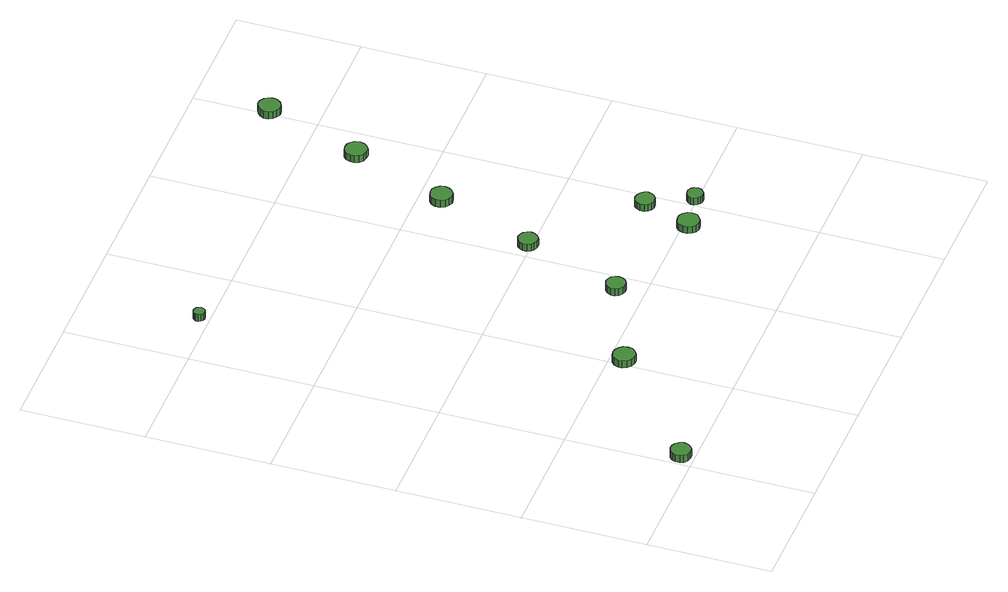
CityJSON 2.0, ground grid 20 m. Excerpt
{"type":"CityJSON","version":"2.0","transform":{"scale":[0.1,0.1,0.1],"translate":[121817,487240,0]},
"CityObjects":{
"tree1":{"type":"SolitaryVegetationObject","attributes":{"function":"something"},"geometry":[{"type":"MultiSurface","lod":"1","boundaries":[[[0,1,2,3,4,5,6,7,8,9,10,11,12,13,14]],[[15,16,17,18,19,20,21,22,23,24,25,26,27,28,29]],[[0,29,28,1]],[[1,28,27,2]],[[2,27,26,3]],[[3,26,25,4]],[[4,25,24,5]],[[5,24,23,6]],[[6,23,22,7]],[[7,22,21,8]],[[8,21,20,9]],[[9,20,19,10]],[[10,19,18,11]],[[11,18,17,12]],[[12,17,16,13]],[[13,16,15,14]],[[14,15,29,0]]]}]},
"tree2":{"type":"SolitaryVegetationObject","attributes":{"function":"something"},"geometry":[{"type":"MultiSurface","lod":"1","boundaries":[[[30,31,32,33,34,35,36,37,38,39,40,41,42,43,44]],[[45,46,47,48,49,50,51,52,53,54,55,56,57,58,59]],[[30,59,58,31]],[[31,58,57,32]],[[32,57,56,33]],[[33,56,55,34]],[[34,55,54,35]],[[35,54,53,36]],[[36,53,52,37]],[[37,52,51,38]],[[38,51,50,39]],[[39,50,49,40]],[[40,49,48,41]],[[41,48,47,42]],[[42,47,46,43]],[[43,46,45,44]],[[44,45,59,30]]]}]},
"tree3":{"type":"SolitaryVegetationObject","attributes":{"function":"something"},"geometry":[{"type":"MultiSurface","lod":"1","boundaries":[[[60,61,62,63,64,65,66,67,68,69,70,71,72,73,74]],[[75,76,77,78,79,80,81,82,83,84,85,86,87,88,89]],[[60,89,88,61]],[[61,88,87,62]],[[62,87,86,63]],[[63,86,85,64]],[[64,85,84,65]],[[65,84,83,66]],[[66,83,82,67]],[[67,82,81,68]],[[68,81,80,69]],[[69,80,79,70]],[[70,79,78,71]],[[71,78,77,72]],[[72,77,76,73]],[[73,76,75,74]],[[74,75,89,60]]]}]},
"tree4":{"type":"SolitaryVegetationObject","attributes":{"function":"something"},"geometry":[{"type":"MultiSurface","lod":"1","boundaries":[[[90,91,92,93,94,95,96,97,98,99,100,101,102,103,104]],[[105,106,107,108,109,110,111,112,113,114,115,116,117,118,119]],[[90,119,118,91]],[[91,118,117,92]],[[92,117,116,93]],[[93,116,115,94]],[[94,115,114,95]],[[95,114,113,96]],[[96,113,112,97]],[[97,112,111,98]],[[98,111,110,99]],[[99,110,109,100]],[[100,109,108,101]],[[101,108,107,102]],[[102,107,106,103]],[[103,106,105,104]],[[104,105,119,90]]]}]},
"tree5":{"type":"SolitaryVegetationObject","attributes":{"function":"something"},"geometry":[{"type":"MultiSurface","lod":"1","boundaries":[[[120,121,122,123,124,125,126,127,128,129,130,131,132,133,134]],[[135,136,137,138,139,140,141,142,143,144,145,146,147,148,149]],[[120,149,148,121]],[[121,148,147,122]],[[122,147,146,123]],[[123,146,145,124]],[[124,145,144,125]],[[125,144,143,126]],[[126,143,142,127]],[[127,142,141,128]],[[128,141,140,129]],[[129,140,139,130]],[[130,139,138,131]],[[131,138,137,132]],[[132,137,136,133]],[[133,136,135,134]],[[134,135,149,120]]]}]},
"tree6":{"type":"SolitaryVegetationObject","attributes":{"function":"something"},"geometry":[{"type":"MultiSurface","lod":"1","boundaries":[[[150,151,152,153,154,155,156,157,158,159,160,161,162,163,164]],[[165,166,167,168,169,170,171,172,173,174,175,176,177,178,179]],[[150,179,178,151]],[[151,178,177,152]],[[152,177,176,153]],[[153,176,175,154]],[[154,175,174,155]],[[155,174,173,156]],[[156,173,172,157]],[[157,172,171,158]],[[158,171,170,159]],[[159,170,169,160]],[[160,169,168,161]],[[161,168,167,162]],[[162,167,166,163]],[[163,166,165,164]],[[164,165,179,150]]]}]},
"tree7":{"type":"SolitaryVegetationObject","attributes":{"function":"something"},"geometry":[{"type":"MultiSurface","lod":"1","boundaries":[[[180,181,182,183,184,185,186,187,188,189,190,191,192,193,194]],[[195,196,197,198,199,200,201,202,203,204,205,206,207,208,209]],[[180,209,208,181]],[[181,208,207,182]],[[182,207,206,183]],[[183,206,205,184]],[[184,205,204,185]],[[185,204,203,186]],[[186,203,202,187]],[[187,202,201,188]],[[188,201,200,189]],[[189,200,199,190]],[[190,199,198,191]],[[191,198,197,192]],[[192,197,196,193]],[[193,196,195,194]],[[194,195,209,180]]]}]},
"tree8":{"type":"SolitaryVegetationObject","attributes":{"function":"something"},"geometry":[{"type":"MultiSurface","lod":"1","boundaries":[[[210,211,212,213,214,215,216,217,218,219,220,221,222,223,224]],[[225,226,227,228,229,230,231,232,233,234,235,236,237,238,239]],[[210,239,238,211]],[[211,238,237,212]],[[212,237,236,213]],[[213,236,235,214]],[[214,235,234,215]],[[215,234,233,216]],[[216,233,232,217]],[[217,232,231,218]],[[218,231,230,219]],[[219,230,229,220]],[[220,229,228,221]],[[221,228,227,222]],[[222,227,226,223]],[[223,226,225,224]],[[224,225,239,210]]]}]},
"tree9":{"type":"SolitaryVegetationObject","attributes":{"function":"something"},"geometry":[{"type":"MultiSurface","lod":"1","boundaries":[[[240,241,242,243,244,245,246,247,248,249,250,251,252,253,254]],[[255,256,257,258,259,260,261,262,263,264,265,266,267,268,269]],[[240,269,268,241]],[[241,268,267,242]],[[242,267,266,243]],[[243,266,265,244]],[[244,265,264,245]],[[245,264,263,246]],[[246,263,262,247]],[[247,262,261,248]],[[248,261,260,249]],[[249,260,259,250]],[[250,259,258,251]],[[251,258,257,252]],[[252,257,256,253]],[[253,256,255,254]],[[254,255,269,240]]]}]},
"tree10":{"type":"SolitaryVegetationObject","attributes":{"function":"something"},"geometry":[{"type":"MultiSurface","lod":"1","boundaries":[[[270,271,272,273,274,275,276,277,278,279,280,281,282,283,284]],[[285,286,287,288,289,290,291,292,293,294,295,296,297,298,299]],[[270,299,298,271]],[[271,298,297,272]],[[272,297,296,273]],[[273,296,295,274]],[[274,295,294,275]],[[275,294,293,276]],[[276,293,292,277]],[[277,292,291,278]],[[278,291,290,279]],[[279,290,289,280]],[[280,289,288,281]],[[281,288,287,282]],[[282,287,286,283]],[[283,286,285,284]],[[284,285,299,270]]]}]},
"tree11":{"type":"SolitaryVegetationObject","attributes":{"function":"something"},"geometry":[{"type":"MultiSurface","lod":"1","boundaries":[[[300,301,302,303,304,305,306,307,308,309,310,311,312,313,314]],[[315,316,317,318,319,320,321,322,323,324,325,326,327,328,329]],[[300,329,328,301]],[[301,328,327,302]],[[302,327,326,303]],[[303,326,325,304]],[[304,325,324,305]],[[305,324,323,306]],[[306,323,322,307]],[[307,322,321,308]],[[308,321,320,309]],[[309,320,319,310]],[[310,319,318,311]],[[311,318,317,312]],[[312,317,316,313]],[[313,316,315,314]],[[314,315,329,300]]]}]}
},
"vertices":[
[38,22,14],[36,28,14],[32,34,14],[27,37,14],[20,38,14],[13,36,14],[8,31,14],[6,25,14],[6,18,14],[8,12,14],[13,8,14],[20,6,14],[27,6,14],[32,10,14],[36,15,14],[36,15,1],[32,10,1],[27,6,1],[20,6,1],[13,8,1],[8,12,1],[6,18,1],[6,25,1],[8,31,1],[13,36,1],[20,38,1],[27,37,1],[32,34,1],[36,28,1],[38,22,1],
[222,175,20],[221,182,20],[216,188,20],[210,192,20],[203,193,20],[196,191,20],[190,186,20],[187,179,20],[187,172,20],[190,165,20],[196,160,20],[203,158,20],[210,158,20],[216,162,20],[221,168,20],[221,168,7],[216,162,7],[210,158,7],[203,158,7],[196,160,7],[190,165,7],[187,172,7],[187,179,7],[190,186,7],[196,191,7],[203,193,7],[210,192,7],[216,188,7],[221,182,7],[222,175,7],
[104,816,19],[103,819,19],[101,823,19],[98,824,19],[94,825,19],[90,824,19],[88,821,19],[86,818,19],[86,814,19],[88,811,19],[90,808,19],[94,807,19],[98,807,19],[101,809,19],[103,812,19],[103,812,6],[101,809,6],[98,807,6],[94,807,6],[90,808,6],[88,811,6],[86,814,6],[86,818,6],[88,821,6],[90,824,6],[94,825,6],[98,824,6],[101,823,6],[103,819,6],[104,816,6],
[379,243,20],[378,249,20],[374,255,20],[368,258,20],[362,259,20],[356,257,20],[351,252,20],[348,246,20],[348,240,20],[351,234,20],[356,230,20],[362,228,20],[368,228,20],[374,232,20],[378,237,20],[378,237,7],[374,232,7],[368,228,7],[362,228,7],[356,230,7],[351,234,7],[348,240,7],[348,246,7],[351,252,7],[356,257,7],[362,259,7],[368,258,7],[374,255,7],[378,249,7],[379,243,7],
[439,404,19],[437,410,19],[434,416,19],[428,419,19],[422,420,19],[415,418,19],[411,413,19],[408,407,19],[408,401,19],[411,395,19],[415,391,19],[422,389,19],[428,389,19],[434,393,19],[437,398,19],[437,398,6],[434,393,6],[428,389,6],[422,389,6],[415,391,6],[411,395,6],[408,401,6],[408,407,6],[411,413,6],[415,418,6],[422,420,6],[428,419,6],[434,416,6],[437,410,6],[439,404,6],
[562,190,19],[561,197,19],[556,203,19],[550,207,19],[542,207,19],[535,205,19],[530,200,19],[527,193,19],[527,186,19],[530,179,19],[535,174,19],[542,172,19],[550,173,19],[556,177,19],[561,182,19],[561,182,7],[556,177,7],[550,173,7],[542,172,7],[535,174,7],[530,179,7],[527,186,7],[527,193,7],[530,200,7],[535,205,7],[542,207,7],[550,207,7],[556,203,7],[561,197,7],[562,190,7],
[500,563,20],[498,570,20],[494,576,20],[488,580,20],[480,580,20],[473,578,20],[468,573,20],[465,567,20],[465,559,20],[468,552,20],[473,548,20],[480,545,20],[488,546,20],[494,550,20],[498,556,20],[498,556,7],[494,550,7],[488,546,7],[480,545,7],[473,548,7],[468,552,7],[465,559,7],[465,567,7],[468,573,7],[473,578,7],[480,580,7],[488,580,7],[494,576,7],[498,570,7],[500,563,7],
[588,269,19],[586,275,19],[582,280,19],[577,283,19],[570,284,19],[564,282,19],[560,278,19],[557,272,19],[557,265,19],[560,259,19],[564,255,19],[570,253,19],[577,254,19],[582,257,19],[586,262,19],[586,262,6],[582,257,6],[577,254,6],[570,253,6],[564,255,6],[560,259,6],[557,265,6],[557,272,6],[560,278,6],[564,282,6],[570,284,6],[577,283,6],[582,280,6],[586,275,6],[588,269,6],
[622,201,19],[621,207,19],[618,211,19],[613,214,19],[608,214,19],[603,213,19],[599,209,19],[596,204,19],[596,199,19],[599,194,19],[603,190,19],[608,189,19],[613,189,19],[618,192,19],[621,196,19],[621,196,6],[618,192,6],[613,189,6],[608,189,6],[603,190,6],[599,194,6],[596,199,6],[596,204,6],[599,209,6],[603,213,6],[608,214,6],[613,214,6],[618,211,6],[621,207,6],[622,201,6],
[559,719,21],[557,727,21],[553,733,21],[547,736,21],[539,737,21],[532,735,21],[527,730,21],[524,723,21],[524,716,21],[527,709,21],[532,704,21],[539,702,21],[547,702,21],[553,706,21],[557,712,21],[557,712,8],[553,706,8],[547,702,8],[539,702,8],[532,704,8],[527,709,8],[524,716,8],[524,723,8],[527,730,8],[532,735,8],[539,737,8],[547,736,8],[553,733,8],[557,727,8],[559,719,8],
[618,878,20],[616,885,20],[612,891,20],[605,895,20],[598,896,20],[591,893,20],[586,888,20],[583,882,20],[583,874,20],[586,868,20],[591,863,20],[598,860,20],[605,861,20],[612,865,20],[616,871,20],[616,871,7],[612,865,7],[605,861,7],[598,860,7],[591,863,7],[586,868,7],[583,874,7],[583,882,7],[586,888,7],[591,893,7],[598,896,7],[605,895,7],[612,891,7],[616,885,7],[618,878,7]
]}
